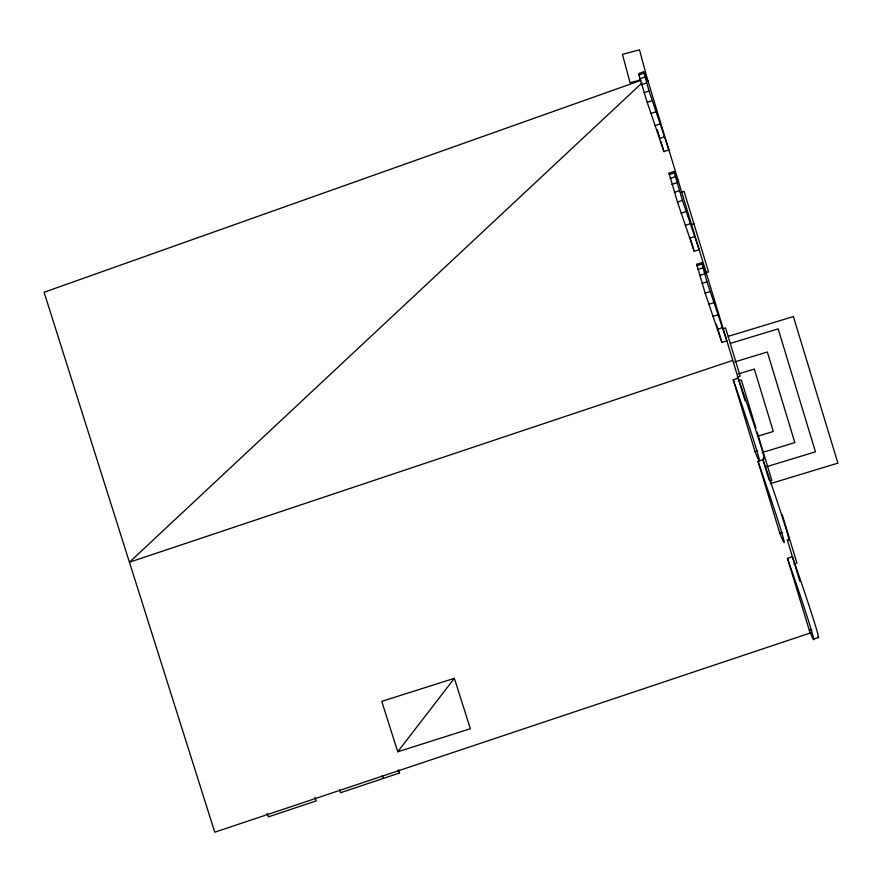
<?xml version="1.0" encoding="UTF-8"?>
<svg xmlns="http://www.w3.org/2000/svg" width="882" height="882" viewBox="0 0 882 882"><rect width="100%" height="100%" fill="white"/><g stroke="black" fill="none" stroke-linecap="round" stroke-linejoin="round"><path stroke-width="1.32" d="M397.749 751.773L454.362 678.324L470.36 728.741L397.749 751.773L381.752 701.366L454.362 678.324M642.085 82.864L129.434 562.22L732.799 360.396M640.894 80.372L44.1 292.262L214.767 832.189L811.153 632.692M757.55 450.9L755.08 451.76A88.608 2.161 70.7 0 0 733.229 379.778L738.179 378.113A88.586 2.161 70.7 0 1 763.536 458.045M782.312 532.452L779.842 533.312A88.608 2.161 70.7 0 0 757.991 461.341L762.93 459.665A88.586 2.161 70.7 0 1 788.299 539.597M811.771 629.494L809.312 630.365L787.461 558.383L792.4 556.707A88.586 2.161 70.7 0 1 817.812 636.804M813.502 639.174L818.43 637.454M643.684 71.773L638.755 73.482L638.899 74.97L647.223 102.378L663.959 151.616L668.887 149.907L649.031 90.967L643.684 71.773L648.049 81.276M638.899 74.97L643.827 73.25M639.869 78.752L644.797 77.032M641.622 84.727L646.55 83.007M644.103 92.687L649.031 90.967M647.223 102.378L652.151 100.669M650.905 113.502L655.833 111.782M655.006 125.685L659.934 123.965M659.405 138.529L664.333 136.809M673.947 171.472L682.425 200.368L699.161 249.606L694.233 251.326L677.497 202.088L669.03 173.192L673.947 171.472L678.324 180.975M669.173 174.669L674.102 172.949M670.144 178.451L675.061 176.742M671.886 184.426L676.814 182.706M674.366 192.386L679.294 190.677M677.497 202.088L682.425 200.368M681.169 213.201L686.097 211.493M685.281 225.384L690.209 223.664M689.68 238.228L694.608 236.508M701.62 262.604L706.967 281.799L726.823 340.739L721.895 342.459L705.17 293.221L696.692 264.324L701.62 262.604L705.986 272.108M696.835 265.802L701.763 264.082M697.805 269.583L702.734 267.863M699.558 275.559L704.486 273.839M702.039 283.519L706.967 281.799M705.17 293.221L710.087 291.501M708.841 304.334L713.77 302.614M712.943 316.517L717.871 314.797M717.342 329.361L722.27 327.641M681.113 192.298L684.09 191.394L708.544 271.954L704.972 273.045M690.915 224.59L693.891 223.686M722.567 328.832L725.544 327.928L740.196 376.206L737.22 377.11M728.323 336.318L793.403 316.561L837.9 463.138L770.229 483.678M730.439 343.363L778.156 328.876L815.475 451.838L766.48 466.71M734.684 361.929L767.351 352.017L794.847 442.61L762.191 452.521M738.256 373.935L754.342 369.062L773.293 431.485L758.443 435.984M738.344 380.815L741.321 379.91L755.973 428.178M769.865 481.054L771.849 480.447L757.186 432.18M793.932 563.918L796.909 563.014L782.257 514.746M640.553 79.92L630.068 82.732L622.471 54.375L639.516 49.811L647.112 78.167L745.069 400.814M669.03 173.192L669.703 174.063M696.692 264.324L697.364 265.195M398.675 770.008L399.656 772.963L340.551 792.731L339.57 789.787M398.058 770.218L399.05 773.172M382.347 775.476L383.328 778.431M315.028 797.339L316.219 800.878L268.371 816.886L267.191 813.336M762.732 458.993L769.071 479.874M787.207 539.608L799.864 581.304M657.277 129.61L659.251 136.082M660.816 141.263L663.959 151.616M689.911 237.082L694.233 251.326M716.393 324.322L721.895 342.459M733.229 379.778L755.08 451.76M757.991 461.341L779.842 533.312M787.461 558.383A88.608 2.161 70.7 0 1 809.312 630.365"/></g></svg>
